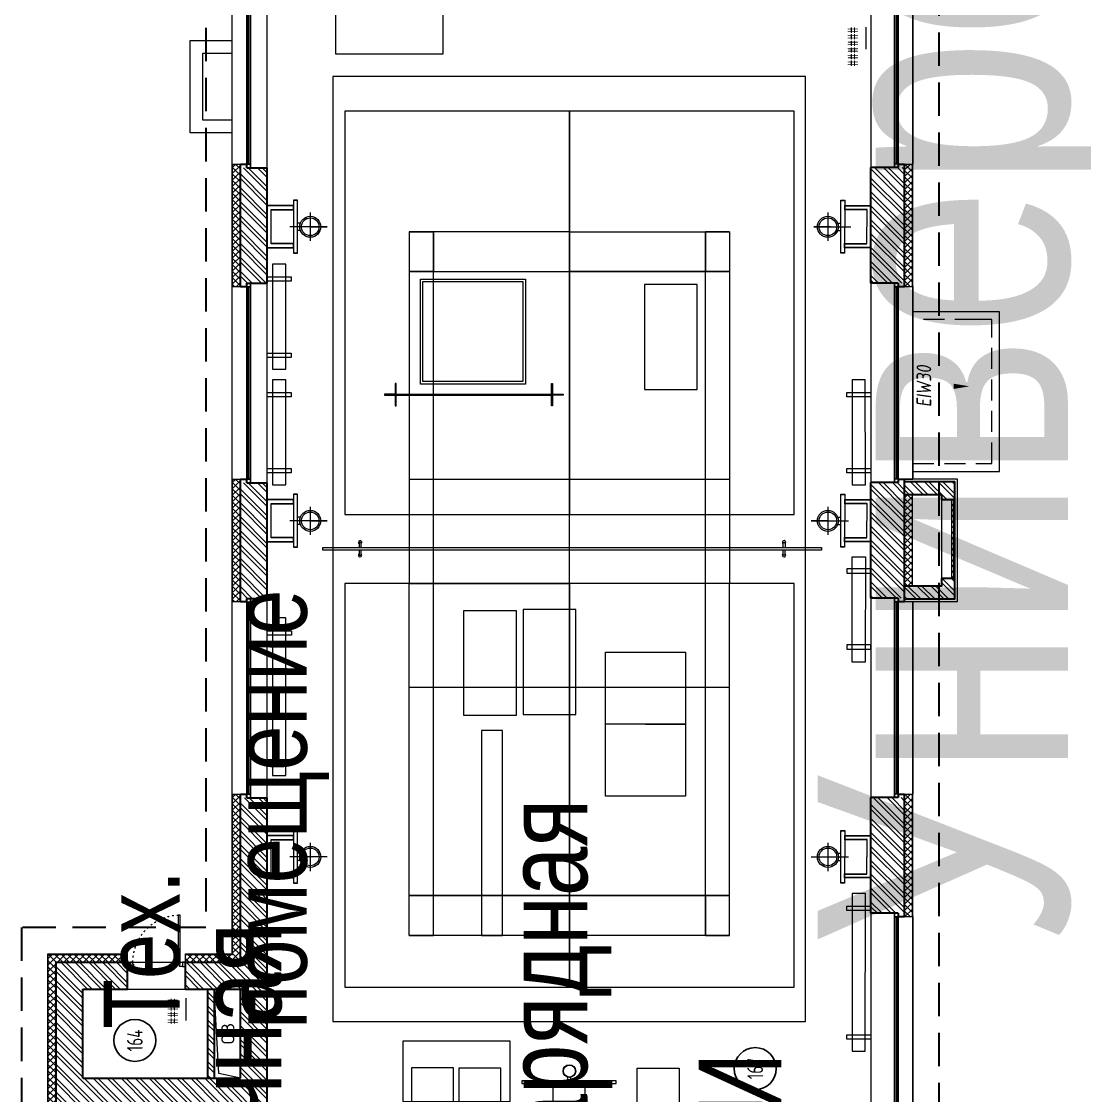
# Model space of a CAD drawing. Header units: millimetres. Extents: x -136099598 to 11807193, y 0 to 779331.
# Drawn here: x -136098128 to -136077880, y 238420 to 258873 of the extents above; entities that cross this region are included whole.
import ezdxf
from ezdxf import colors
from ezdxf.entities.mleader import LeaderData, LeaderLine
from ezdxf.enums import TextEntityAlignment as Align
from ezdxf.math import Vec2, Vec3

# ---------------------------------------------------------------- set-up
doc = ezdxf.new("R2018")
doc.units = ezdxf.units.MM
doc.header["$MEASUREMENT"] = 0
for name, pattern in [('ACAD_ISO03W100', [30, 12, -18]), ('ADSK_Штриховая_ш2 п1', [3, 2, -1]), ('DASHED', [19.05, 12.7, -6.35]), ('HIDDEN', [6, 4, -2])]:
    doc.linetypes.add(name, pattern=pattern)
doc.layers.get('0').update_dxf_attribs({"color": 250, "lineweight": 9})
for name, color, linetype, lineweight in [('_0', 250, 'Continuous', 9), ('АР_Двери', 5, 'Continuous', 18), ('АР_Маркер экспликации', 239, 'Continuous', 13), ('АР_МосжилНии_Стены', 202, 'Continuous', 30), ('АР_Навесной фасад', 5, 'Continuous', 5), ('АР_Номер помещения', 1, 'Continuous', 25), ('АР_Окна', 4, 'Continuous', 0), ('АР_Отметки', 250, 'Continuous', 15), ('АР_Перегородки кирпич', 244, 'Continuous', 30), ('АР_Перегородки_кирпич_Штрих', 244, 'Continuous', 5), ('АР_Помещения_площадь', 19, 'Continuous', 9), ('АР_Сущ Несущая стена', 202, 'Continuous', 30), ('АР_тонкая линия', 250, 'Continuous', 0), ('АР_Утеплитель', 250, 'Continuous', 9), ('АР_Штриховка кирпич', 250, 'Continuous', 9), ('Контунр козырька', 250, 'ADSK_Штриховая_ш2 п1', 30), ('ТХ_обор_спорт_новый', 250, 'Continuous', 13)]:
    doc.layers.add(name, color=color, linetype=linetype, lineweight=lineweight)
doc.layers.add('АР_Граница ПБ', color=7, linetype='Continuous', lineweight=80, true_color=0xf60404)
doc.layers.add('АР_ПБ_Двери', color=7, linetype='Continuous', lineweight=15, true_color=0xdb0000)
doc.layers.add('АР_Названия помещений', color=124, linetype='Continuous', lineweight=5, plot=False)
doc.layers.add('АР_новое окно', color=160, linetype='Continuous')
doc.layers.add('АР_Отверстия', color=251, linetype='Continuous')
doc.styles.add('ICOCPEUR', font='isocpeur.ttf')
doc.styles.add('ISOCPEUR', font='isocpeur.ttf', dxfattribs={"width": 0.7})
doc.styles.get("Standard").update_dxf_attribs({"font": 'isocpeur.ttf'})
doc.styles.add('Архитект', font='isocpeur.ttf', dxfattribs={"width": 0.8, "oblique": 8})
pattern_1 = [(45, (-939599.27, 101034.47), (-132.58252, 132.58252), []), (45, (-939510.88, 101034.47), (-132.58252, 132.58252), [])]

# ---------------------------------------------------------------- blocks, each defined once
blk = doc.blocks.new('*U7')
for points in [[(-55, -80), (-55, 0), (-115, 0), (-115, -40), (-100, -40), (-100, -80), (-55, -80)], [(0, 0), (0, -80), (-55, -80), (-55, 0), (0, 0)], [(-1100, 0), (-1100, -80), (-1045, -80), (-1045, 0), (-1100, 0)], [(-1045, -80), (-1045, 0), (-985, 0), (-985, -40), (-1000, -40), (-1000, -80), (-1045, -80)]]:
    blk.add_lwpolyline(points)
blk.add_lwpolyline([(-100, -80), (-100, -980), (-140, -980), (-140, -80)], close=True)
at = {"linetype": 'ACAD_ISO03W100', "ltscale": 3}
blk.add_arc((-100, -80), 900, 180, 270, dxfattribs=at)
blk = doc.blocks.new('_DotSmall')
at = {"color": 0, "linetype": 'ByBlock', "const_width": 0.5}
blk.add_lwpolyline([(-0.0625, 0, 1), (0.0625, 0, 1)], format="xyb", close=True, dxfattribs=at)
blk = doc.blocks.new('*U157')
at = {"layer": 'АР_новое окно', "lineweight": 20}
for p, q in [((0, 3800), (-70, 3800)), ((0, 0), (-70, 0))]:
    blk.add_line(p, q, dxfattribs=at)
at = {"layer": 'АР_новое окно'}
for p, q in [((-70, 3800), (-70, 0)), ((-70, 0), (-70, 3800)), ((0, 3730), (-70, 3730)), ((-35, 3730), (-35, 70)), ((0, 3800), (0, 0)), ((0, 70), (-70, 70))]:
    blk.add_line(p, q, dxfattribs=at)
blk = doc.blocks.new('блок новое окно')
at = {"layer": 'АР_Навесной фасад', "ltscale": 100}
for points in [[(65, -640), (65, -800)], [(3735, -640), (3735, -800)]]:
    blk.add_lwpolyline(points, dxfattribs=at)
at = {"layer": 'АР_новое окно', "ltscale": 100}
blk.add_lwpolyline([(65, -800), (3735, -800)], dxfattribs=at)
at = {"layer": 'АР_Сущ Несущая стена', "color": 4, "lineweight": 15, "ltscale": 100}
for p, q in [((3800, 0), (0, 0)), ((3735, -521), (0, -521))]:
    blk.add_line(p, q, dxfattribs=at)
at = {"layer": 'АР_Сущ Несущая стена', "ltscale": 100}
for p, q in [((0, -521), (0, 0)), ((3800, -521), (3800, 0)), ((65, -521), (0, -521)), ((65, -521), (65, -640)), ((3800, -521), (3735, -521)), ((3735, -521), (3735, -640))]:
    blk.add_line(p, q, dxfattribs=at)
at = {"ltscale": 100, "xscale": -1, "rotation": 90}
blk.add_blockref('*U157', (3800, -521), dxfattribs=at)
blk = doc.blocks.new('*U352')
at = {"layer": 'АР_Номер помещения', "color": 7}
blk.add_circle((559, -1750), 400, dxfattribs=at)
at = {"layer": 'АР_Помещения_площадь', "color": 7}
blk.add_line((767, -2788), (345, -2788), dxfattribs=at)
at = {"color": 7, "style": 'ISOCPEUR', "width": 0.7, "flags": 1}
blk.add_attdef('КАТЕГОРИЯ', (-499, -2092), '', height=250, dxfattribs=at)
at = {"layer": 'АР_Номер помещения', "color": 7, "style": 'ISOCPEUR', "width": 0.7}
blk.add_attdef('НОМЕР_ПОМЕЩЕНИЯ', text='', height=300, dxfattribs=at).set_placement((559, -1750), align=Align.MIDDLE_CENTER)
at = {"layer": 'АР_Помещения_площадь', "color": 7, "lineweight": 30, "width": 0.7, "flags": 104}
blk.add_attdef('ИМЯ_ПОМЕЩЕНИЯ', text='', height=100, dxfattribs=at).set_placement((158, 1217), align=Align.MIDDLE_CENTER)
at = {"layer": 'АР_Помещения_площадь', "color": 7, "style": 'ISOCPEUR', "width": 0.7}
blk.add_attdef('ПЛОЩАДЬ_ПОМЕЩЕНИЯ', text='', height=200, dxfattribs=at).set_placement((772, -2541), align=Align.MIDDLE_RIGHT)
blk = doc.blocks.new('*U44')
at = {"layer": 'АР_Номер помещения', "color": 7}
blk.add_circle((-31, -1656), 400, dxfattribs=at)
at = {"layer": 'АР_Помещения_площадь', "color": 7}
blk.add_line((1911, -2208), (1489, -2208), dxfattribs=at)
at = {"color": 7, "style": 'ISOCPEUR', "width": 0.7, "flags": 1}
blk.add_attdef('КАТЕГОРИЯ', (-499, -2092), '', height=250, dxfattribs=at)
at = {"layer": 'АР_Номер помещения', "color": 7, "style": 'ISOCPEUR', "width": 0.7}
blk.add_attdef('НОМЕР_ПОМЕЩЕНИЯ', text='', height=300, dxfattribs=at).set_placement((-31, -1656), align=Align.MIDDLE_CENTER)
at = {"layer": 'АР_Помещения_площадь', "color": 7, "lineweight": 30, "width": 0.7, "flags": 104}
blk.add_attdef('ИМЯ_ПОМЕЩЕНИЯ', text='', height=100, dxfattribs=at).set_placement((158, 1217), align=Align.MIDDLE_CENTER)
at = {"layer": 'АР_Помещения_площадь', "color": 7, "style": 'ISOCPEUR', "width": 0.7}
blk.add_attdef('ПЛОЩАДЬ_ПОМЕЩЕНИЯ', text='', height=200, dxfattribs=at).set_placement((1916, -1961), align=Align.MIDDLE_RIGHT)
blk = doc.blocks.new('*U353')
at = {"layer": 'АР_Номер помещения', "color": 7}
blk.add_circle((-12840, -6046), 400, dxfattribs=at)
at = {"layer": 'АР_Помещения_площадь', "color": 7}
blk.add_line((6994, -8155), (6571, -8155), dxfattribs=at)
at = {"color": 7, "style": 'ISOCPEUR', "width": 0.7, "flags": 1}
blk.add_attdef('КАТЕГОРИЯ', (-499, -2092), '', height=250, dxfattribs=at)
at = {"layer": 'АР_Номер помещения', "color": 7, "style": 'ISOCPEUR', "width": 0.7}
blk.add_attdef('НОМЕР_ПОМЕЩЕНИЯ', text='', height=300, dxfattribs=at).set_placement((-12840, -6046), align=Align.MIDDLE_CENTER)
at = {"layer": 'АР_Помещения_площадь', "color": 7, "lineweight": 30, "width": 0.7, "flags": 104}
blk.add_attdef('ИМЯ_ПОМЕЩЕНИЯ', text='', height=100, dxfattribs=at).set_placement((158, 1217), align=Align.MIDDLE_CENTER)
at = {"layer": 'АР_Помещения_площадь', "color": 7, "style": 'ISOCPEUR', "width": 0.7}
blk.add_attdef('ПЛОЩАДЬ_ПОМЕЩЕНИЯ', text='', height=200, dxfattribs=at).set_placement((6998, -7909), align=Align.MIDDLE_RIGHT)
blk = doc.blocks.new('*U46')
at = {"layer": 'АР_Номер помещения', "color": 7}
blk.add_circle((75, -2724), 400, dxfattribs=at)
at = {"layer": 'АР_Помещения_площадь', "color": 7}
blk.add_line((5966, -4131), (5544, -4131), dxfattribs=at)
at = {"color": 7, "style": 'ISOCPEUR', "width": 0.7, "flags": 1}
blk.add_attdef('КАТЕГОРИЯ', (-499, -2092), '', height=250, dxfattribs=at)
at = {"layer": 'АР_Номер помещения', "color": 7, "style": 'ISOCPEUR', "width": 0.7}
blk.add_attdef('НОМЕР_ПОМЕЩЕНИЯ', text='', height=300, dxfattribs=at).set_placement((75, -2724), align=Align.MIDDLE_CENTER)
at = {"layer": 'АР_Помещения_площадь', "color": 7, "lineweight": 30, "width": 0.7, "flags": 104}
blk.add_attdef('ИМЯ_ПОМЕЩЕНИЯ', text='', height=100, dxfattribs=at).set_placement((158, 1217), align=Align.MIDDLE_CENTER)
at = {"layer": 'АР_Помещения_площадь', "color": 7, "style": 'ISOCPEUR', "width": 0.7}
blk.add_attdef('ПЛОЩАДЬ_ПОМЕЩЕНИЯ', text='', height=200, dxfattribs=at).set_placement((5971, -3885), align=Align.MIDDLE_RIGHT)
blk = doc.blocks.new('*U47')
at = {"layer": 'АР_Номер помещения', "color": 7}
blk.add_circle((-450, -2014), 400, dxfattribs=at)
at = {"layer": 'АР_Помещения_площадь', "color": 7}
blk.add_line((353, -2984), (-69, -2984), dxfattribs=at)
at = {"color": 7, "style": 'ISOCPEUR', "width": 0.7, "flags": 1}
blk.add_attdef('КАТЕГОРИЯ', (-499, -2092), '', height=250, dxfattribs=at)
at = {"layer": 'АР_Номер помещения', "color": 7, "style": 'ISOCPEUR', "width": 0.7}
blk.add_attdef('НОМЕР_ПОМЕЩЕНИЯ', text='', height=300, dxfattribs=at).set_placement((-450, -2014), align=Align.MIDDLE_CENTER)
at = {"layer": 'АР_Помещения_площадь', "color": 7, "lineweight": 30, "width": 0.7, "flags": 104}
blk.add_attdef('ИМЯ_ПОМЕЩЕНИЯ', text='', height=100, dxfattribs=at).set_placement((158, 1217), align=Align.MIDDLE_CENTER)
at = {"layer": 'АР_Помещения_площадь', "color": 7, "style": 'ISOCPEUR', "width": 0.7}
blk.add_attdef('ПЛОЩАДЬ_ПОМЕЩЕНИЯ', text='', height=200, dxfattribs=at).set_placement((358, -2737), align=Align.MIDDLE_RIGHT)
blk = doc.blocks.new('A$C13decc58')
at = {"layer": 'АР_Перегородки_кирпич_Штрих', "ltscale": 100}
h = blk.add_hatch(dxfattribs=at)
h.set_pattern_fill('ANSI32', color=256, scale=500)
h.set_pattern_definition([(45, (-939819.86, 101370.15), (-132.58252, 132.58252), []), (45, (-939731.47, 101370.15), (-132.58252, 132.58252), [])])
h.paths.add_polyline_path([(45240, 65087), (43540, 65088), (43540, 64968), (45240, 64967)])
at = {"layer": 'АР_Утеплитель', "ltscale": 100}
h = blk.add_hatch(dxfattribs=at)
h.set_pattern_fill('ANSI37', color=256, scale=700)
h.set_pattern_definition([(45, (-931834.59, 100360.44), (-61.871843, 61.871843), []), (135, (-931834.59, 100360.44), (-61.871843, -61.871843), [])])
h.paths.add_polyline_path([(45750, 66616), (45750, 67978), (42450, 67978), (42450, 68128), (45900, 68128), (45900, 66616)])
h = blk.add_hatch(dxfattribs=at)
h.set_pattern_fill('ANSI37', color=256, scale=700)
h.set_pattern_definition([(45, (-929424.59, 100360.44), (-61.871843, 61.871843), []), (135, (-929424.59, 100360.44), (-61.871843, -61.871843), [])])
h.paths.add_polyline_path([(48945, 64468), (45750, 64468), (45750, 65516), (45900, 65516), (45900, 64618), (48945, 64618)])
h = blk.add_hatch(dxfattribs=at)
h.set_pattern_fill('ANSI37', color=256, scale=700)
h.set_pattern_definition([(45, (-923424.59, 100360.44), (-61.871843, 61.871843), []), (135, (-923424.59, 100360.44), (-61.871843, -61.871843), [])])
h.paths.add_polyline_path([(54945, 64468), (52615, 64468), (52615, 64618), (54945, 64618)])
h = blk.add_hatch(dxfattribs=at)
h.set_pattern_fill('ANSI37', color=256, scale=700)
h.set_pattern_definition([(45, (-917424.59, 100360.44), (-61.871843, 61.871843), []), (135, (-917424.59, 100360.44), (-61.871843, -61.871843), [])])
h.paths.add_polyline_path([(60945, 64468), (58615, 64468), (58615, 64618), (60945, 64618)])
h = blk.add_hatch(dxfattribs=at)
h.set_pattern_fill('ANSI37', color=256, scale=700)
h.set_pattern_definition([(45, (-929419.59, 100490.44), (-61.871843, 61.871843), []), (135, (-929419.59, 100490.44), (-61.871843, -61.871843), [])])
h.paths.add_polyline_path([(48950, 51818), (46620, 51818), (46620, 51668), (48950, 51668)])
h = blk.add_hatch(dxfattribs=at)
h.set_pattern_fill('ANSI37', color=256, scale=700)
h.set_pattern_definition([(45, (-923419.59, 100490.44), (-61.871843, 61.871843), []), (135, (-923419.59, 100490.44), (-61.871843, -61.871843), [])])
h.paths.add_polyline_path([(53430, 51668), (53430, 51818), (52920, 51818), (52920, 51668)])
h.paths.add_polyline_path([(54650, 51818), (54650, 51668)])
h.paths.add_polyline_path([(54650, 51668), (54650, 51818), (53430, 51818), (53430, 51668)])
h = blk.add_hatch(dxfattribs=at)
h.set_pattern_fill('ANSI37', color=256, scale=700)
h.set_pattern_definition([(45, (-917419.59, 100490.44), (-61.871843, 61.871843), []), (135, (-917419.59, 100490.44), (-61.871843, -61.871843), [])])
h.paths.add_polyline_path([(60950, 51818), (58620, 51818), (58620, 51668), (60950, 51668)])
at = {"layer": 'АР_Штриховка кирпич', "ltscale": 100}
h = blk.add_hatch(dxfattribs=at)
h.set_pattern_fill('ANSI32', color=256, scale=500)
h.set_pattern_definition([(45, (-947602.24, 101034.47), (-132.58252, 132.58252), []), (45, (-947513.85, 101034.47), (-132.58252, 132.58252), [])])
h.paths.add_polyline_path([(45137, 65516), (45100, 65516)], flags=17)
h.paths.add_polyline_path([(45750, 65516), (45240, 65516), (45240, 64468), (43540, 64468), (43540, 67468), (45240, 67468), (45240, 66616), (45750, 66617), (45750, 67978), (42515, 67978), (42515, 67468), (43030, 67468), (43030, 64468), (37830, 64468), (37830, 63958), (43261, 63958), (48880, 63958), (48880, 64468), (45750, 64468)])
h = blk.add_hatch(dxfattribs=at)
h.set_pattern_fill('ANSI32', color=256, scale=500)
h.set_pattern_definition([(45, (-945599.27, 101034.47), (-132.58252, 132.58252), []), (45, (-945510.88, 101034.47), (-132.58252, 132.58252), [])])
h.paths.add_polyline_path([(54880, 64468), (52680, 64468), (52680, 63958), (54880, 63958)])
h = blk.add_hatch(dxfattribs=at)
h.set_pattern_fill('ANSI32', color=256, scale=500)
h.set_pattern_definition(pattern_1)
h.paths.add_polyline_path([(60880, 64468), (58680, 64468), (58680, 63958), (60880, 63958)])
h = blk.add_hatch(dxfattribs=at)
h.set_pattern_fill('ANSI32', color=256, scale=500)
h.set_pattern_definition(pattern_1)
h.paths.add_polyline_path([(48885, 52458), (46685, 52458), (46685, 51818), (48885, 51818)])
h = blk.add_hatch(dxfattribs=at)
h.set_pattern_fill('ANSI32', color=256, scale=500)
h.set_pattern_definition(pattern_1)
h.paths.add_polyline_path([(54885, 52458), (52685, 52458), (52685, 51818), (54885, 51818)])
h = blk.add_hatch(dxfattribs=at)
h.set_pattern_fill('ANSI32', color=256, scale=500)
h.set_pattern_definition(pattern_1)
h.paths.add_polyline_path([(60885, 52458), (58685, 52458), (58685, 51818), (60885, 51818)])
h = blk.add_hatch(dxfattribs=at)
h.set_pattern_fill('ANSI32', color=256, scale=500)
h.set_pattern_definition([(45, (224014.3, -63392.39), (-132.58252, 132.58252), []), (45, (224102.69, -63392.39), (-132.58252, 132.58252), [])])
h.paths.add_polyline_path([(53059, 50860), (53059, 51110), (54561, 51110), (54561, 50860)], flags=17)
h.paths.add_polyline_path([(54650, 51110), (52920, 51110), (52920, 51818), (52670, 51818), (52670, 50860), (54900, 50860), (54900, 51818), (54650, 51818)])
h = blk.add_hatch(dxfattribs=at)
h.set_pattern_fill('ANSI31', color=256, scale=600)
h.set_pattern_definition([(45, (224014.3, -63392.39), (-53.033009, 53.033009), [])])
h.paths.add_polyline_path([(53059, 50920), (54561, 50920), (54561, 50883), (53059, 50883)])
at = {"ltscale": 100}
for points in [[(61545, 64628), (61545, 65427), (63302, 65427), (63302, 64628)], [(61785, 64628), (61785, 65187), (63062, 65187), (63062, 64628)]]:
    blk.add_lwpolyline(points, dxfattribs=at)
at = {"linetype": 'Continuous'}
blk.add_lwpolyline([(56718, 51212, 0, 0, 0), (56718, 50583, 0, 100, 0), (56718, 50883, 100, 100, 0)], format="xyseb", dxfattribs=at)
at = {"layer": '_0', "ltscale": 100}
for points in [[(53059, 50860), (53059, 51110)], [(54561, 51110), (54561, 50860)]]:
    blk.add_lwpolyline(points, dxfattribs=at)
for points in [[(53059, 51110), (54561, 51110), (54561, 50860), (53059, 50860)], [(53059, 50920), (54561, 50920), (54561, 50883), (53059, 50883)]]:
    blk.add_lwpolyline(points, close=True, dxfattribs=at)
at = {"layer": 'АР_Граница ПБ', "linetype": 'DASHED', "lineweight": 30, "ltscale": 50}
blk.add_lwpolyline([(37104, 51158), (66700, 51158), (66700, 54288), (70210, 54288), (70210, 65128), (46410, 65128), (46410, 68638), (34860, 68638)], dxfattribs=at)
at = {"layer": 'АР_МосжилНии_Стены', "linetype": 'HIDDEN', "lineweight": 5, "ltscale": 100}
blk.add_line((57989, 50458), (57989, 51658), dxfattribs=at)
at = {"layer": 'АР_МосжилНии_Стены', "ltscale": 100}
for points in [[(52670, 51818), (52670, 50860), (53059, 50860)], [(52920, 51818), (52920, 51110), (53059, 51110)], [(54561, 50860), (54900, 50860), (54900, 51818)], [(54561, 51110), (54650, 51110), (54650, 51818)], [(53059, 50860), (53059, 51110)], [(54561, 51110), (54561, 50860)]]:
    blk.add_lwpolyline(points, dxfattribs=at)
at = {"layer": 'АР_МосжилНии_Стены', "linetype": 'HIDDEN', "lineweight": 5, "ltscale": 100}
blk.add_lwpolyline([(55249, 51658), (55249, 50158), (57989, 50158), (57989, 50458)], dxfattribs=at)
at = {"layer": 'АР_Навесной фасад', "ltscale": 100}
for p, q in [((45900, 68128), (45900, 66616)), ((45910, 68138), (45910, 66616)), ((45900, 65516), (45900, 64618)), ((45910, 65516), (45910, 64628)), ((45900, 64618), (48945, 64618)), ((45910, 64628), (48945, 64628)), ((52615, 64628), (54945, 64628)), ((52615, 64618), (54945, 64618)), ((58615, 64628), (60945, 64628)), ((58615, 64618), (60945, 64618)), ((46620, 51668), (48950, 51668)), ((46620, 51658), (48950, 51658)), ((52920, 51668), (54650, 51668)), ((58620, 51668), (60950, 51668)), ((58620, 51658), (60950, 51658))]:
    blk.add_line(p, q, dxfattribs=at)
for points in [[(37830, 68138), (45910, 68138)], [(42450, 68128), (45900, 68128)], [(45750, 66616), (45910, 66616)], [(45750, 65516), (45910, 65516)], [(48945, 64468), (48945, 64628)], [(48945, 64628), (52615, 64628)], [(52615, 64468), (52615, 64628)], [(54945, 64468), (54945, 64628)], [(54945, 64628), (58615, 64628)], [(58615, 64468), (58615, 64628)], [(60945, 64468), (60945, 64628)], [(60945, 64628), (64615, 64628)]]:
    blk.add_lwpolyline(points, dxfattribs=at)
at = {"layer": 'АР_Окна', "lineweight": 15, "ltscale": 100}
for p, q in [((48880, 63958), (52680, 63958)), ((54880, 63958), (58680, 63958)), ((60880, 63958), (64680, 63958))]:
    blk.add_line(p, q, dxfattribs=at)
at = {"layer": 'АР_Перегородки кирпич', "ltscale": 100}
for points in [[(43540, 65088), (45240, 65087)], [(45240, 64967), (43540, 64968)]]:
    blk.add_lwpolyline(points, dxfattribs=at)
at = {"layer": 'АР_Сущ Несущая стена', "ltscale": 100}
for p, q in [((42450, 67978), (45750, 67978)), ((45750, 67978), (45750, 66616)), ((43540, 67468), (45240, 67468)), ((43540, 67468), (43540, 64468)), ((45240, 67468), (45240, 66616)), ((45240, 66616), (45750, 66616)), ((45240, 65516), (45750, 65516)), ((45240, 65516), (45240, 64468)), ((45750, 65516), (45750, 64468)), ((43540, 64468), (45240, 64468)), ((45750, 64468), (48945, 64468)), ((48945, 64349), (48945, 64468)), ((52615, 64468), (54945, 64468)), ((52615, 64349), (52615, 64468)), ((54945, 64349), (54945, 64468)), ((58615, 64468), (60945, 64468)), ((58615, 64349), (58615, 64468)), ((60945, 64349), (60945, 64468)), ((48880, 64349), (48880, 63958)), ((48880, 64349), (48945, 64349)), ((52615, 64349), (52680, 64349)), ((52680, 64349), (52680, 63958)), ((54880, 64349), (54880, 63958)), ((54880, 64349), (54945, 64349)), ((58615, 64349), (58680, 64349)), ((58680, 64349), (58680, 63958)), ((60880, 64349), (60880, 63958)), ((60880, 64349), (60945, 64349)), ((37830, 63958), (48880, 63958)), ((52680, 63958), (54880, 63958)), ((58680, 63958), (60880, 63958)), ((46685, 52458), (48885, 52458)), ((52685, 52458), (54885, 52458)), ((58685, 52458), (60885, 52458)), ((58685, 51937), (58685, 52458)), ((46620, 51818), (48950, 51818)), ((52620, 51818), (54950, 51818)), ((58685, 51937), (58620, 51937)), ((58620, 51937), (58620, 51818)), ((58620, 51818), (60950, 51818))]:
    blk.add_line(p, q, dxfattribs=at)
at = {"layer": 'АР_Сущ Несущая стена', "color": 4, "lineweight": 15, "ltscale": 100}
blk.add_line((48945, 64349), (52680, 64349), dxfattribs=at)
at = {"layer": 'АР_тонкая линия', "ltscale": 100}
for points in [[(45240, 66616), (45240, 65516)], [(45750, 66616), (45750, 65516)], [(43540, 64468), (43630, 64881), (45240, 64967)]]:
    blk.add_lwpolyline(points, dxfattribs=at)
at = {"layer": 'АР_Утеплитель', "ltscale": 0.25}
blk.add_lwpolyline([(52620, 51818), (52620, 50810), (54950, 50810), (54950, 51818)], dxfattribs=at)
at = {"layer": 'Контунр козырька', "linetype": 'ByBlock', "lineweight": 0, "ltscale": 25}
blk.add_lwpolyline([(55099, 51658), (55099, 50008), (58139, 50008), (58139, 51658)], dxfattribs=at)
at = {"layer": 'ТХ_обор_спорт_новый', "linetype": 'Continuous', "lineweight": 5}
for points in [[(48156, 63459), (48155, 63959), (47355, 63958)], [(47355, 63958), (47356, 63458), (47431, 63458)], [(48162, 63459), (48162, 63959), (47362, 63958)], [(47362, 63958), (47362, 63458), (47437, 63458)], [(47430, 63883), (48080, 63883), (48081, 63458), (48156, 63458)], [(47431, 63458), (47430, 63883)], [(47437, 63883), (48087, 63883), (48087, 63458), (48162, 63458)], [(47437, 63458), (47437, 63883)], [(52307, 63605), (52307, 63855), (49307, 63856)], [(49307, 63856), (49307, 63606), (52307, 63605)], [(49532, 63958), (49614, 63958)], [(49614, 63499), (49532, 63499), (49532, 63958)], [(49614, 63958), (49614, 63499)], [(51982, 63958), (52064, 63958)], [(51982, 63498), (51982, 63958)], [(52064, 63958), (52064, 63498)], [(54556, 63459), (54555, 63959), (53755, 63958)], [(53755, 63958), (53756, 63458), (53831, 63458)], [(54562, 63459), (54562, 63959), (53762, 63958)], [(53762, 63958), (53762, 63458), (53837, 63458)], [(53830, 63883), (54480, 63883), (54481, 63458), (54556, 63458)], [(53831, 63458), (53830, 63883)], [(53837, 63883), (54487, 63883), (54487, 63458), (54562, 63458)], [(53837, 63458), (53837, 63883)], [(56844, 63606), (56844, 63856), (54844, 63856)], [(54844, 63856), (54844, 63606), (56844, 63606)], [(55069, 63958), (55151, 63958), (55151, 63499)], [(55069, 63499), (55069, 63958)], [(56519, 63959), (56601, 63959)], [(56601, 63499), (56519, 63499), (56519, 63958)], [(56601, 63959), (56601, 63499)], [(59045, 63606), (59045, 63856), (57045, 63856)], [(57045, 63856), (57045, 63606), (59045, 63606)], [(57270, 63958), (57352, 63958), (57352, 63499)], [(57270, 63499), (57270, 63958)], [(58720, 63959), (58802, 63959)], [(58802, 63499), (58720, 63499), (58720, 63959)], [(58802, 63959), (58802, 63499)], [(60156, 63459), (60155, 63959), (59355, 63958)], [(59355, 63958), (59356, 63458), (59431, 63458)], [(60162, 63459), (60162, 63959), (59362, 63958)], [(59362, 63958), (59362, 63458), (59437, 63458)], [(59430, 63883), (60080, 63883), (60081, 63458), (60156, 63458)], [(59431, 63458), (59430, 63883)], [(59437, 63883), (60087, 63883), (60087, 63458), (60162, 63458)], [(59437, 63458), (59437, 63883)], [(48256, 63384), (48256, 63459), (47256, 63458)], [(47256, 63458), (47256, 63383), (48256, 63384)], [(48263, 63384), (48262, 63459), (47262, 63458)], [(47262, 63458), (47263, 63383), (48263, 63384)], [(47756, 62818), (47756, 63528)], [(52064, 63498), (51982, 63498)], [(54656, 63384), (54656, 63459), (53656, 63458)], [(53656, 63458), (53656, 63383), (54656, 63384)], [(54663, 63384), (54662, 63459), (53662, 63458)], [(53662, 63458), (53663, 63383), (54663, 63384)], [(54156, 63138), (54156, 62818), (54156, 63528)], [(55151, 63499), (55069, 63499)], [(57352, 63499), (57270, 63499)], [(60256, 63384), (60256, 63459), (59256, 63458)], [(59256, 63458), (59256, 63383), (60256, 63384)], [(60263, 63384), (60262, 63459), (59262, 63458)], [(59262, 63458), (59263, 63383), (60263, 63384)], [(59756, 63138), (59756, 62818), (59756, 63528)], [(47687, 63325), (47687, 63382)], [(47828, 63327), (47828, 63383)], [(54087, 63325), (54087, 63382)], [(54228, 63327), (54228, 63383)], [(59687, 63325), (59687, 63382)], [(59828, 63327), (59828, 63383)], [(48025, 63138), (47487, 63138)], [(54425, 63138), (53887, 63138)], [(60025, 63138), (59487, 63138)], [(44620, 53705), (62618, 53705), (62618, 62709)], [(62618, 62709), (44620, 62709), (44620, 53705)], [(47022, 55611), (46262, 55611), (46261, 55151), (46261, 58201), (52962, 58201), (52962, 62481), (45278, 62481), (45278, 58201), (52962, 58201), (45278, 58201), (45278, 53921)], [(61960, 58201), (61960, 62481), (54277, 62481), (54277, 58201), (61960, 58201), (54277, 58201), (54277, 53921)], [(53598, 62207), (53501, 62207)], [(53501, 62207), (53501, 62170)], [(53746, 62207), (53649, 62207)], [(53746, 62171), (53746, 62207)], [(53501, 62170), (53598, 62170)], [(53649, 62170), (53746, 62170)], [(56545, 61522), (56345, 61522), (56345, 61502), (56545, 61502), (56570, 61502), (56770, 61502), (56770, 61522), (56570, 61522), (56570, 61722), (56550, 61722), (56550, 61522)], [(59662, 55151), (52962, 55151), (52962, 58201), (46261, 58201), (46261, 61251), (46262, 60791), (47022, 60791)], [(46262, 61251), (52962, 61251), (52962, 58201), (59662, 58201), (59662, 61251), (59662, 60791), (58902, 60791)], [(47022, 60791), (47022, 61251)], [(47022, 61251), (47022, 58201), (47022, 60791)], [(50982, 55152), (50981, 58201), (50982, 61250)], [(59662, 61251), (52962, 61251), (52962, 58201)], [(54942, 55152), (54942, 58201), (54942, 61250)], [(58902, 61251), (58902, 58201), (58901, 60791)], [(58902, 60791), (58902, 61251)], [(46262, 60791), (52962, 60791), (59662, 60791)], [(47022, 60791), (52962, 60791), (58901, 60791)], [(56545, 58522), (56345, 58522), (56345, 58542), (56545, 58542), (56570, 58542), (56770, 58542), (56770, 58522), (56570, 58522), (56570, 58322), (56550, 58322), (56550, 58522)], [(43564, 58239), (43494, 58239), (43494, 58173)], [(43494, 58173), (43564, 58173), (43564, 58239)], [(46262, 55151), (52962, 55151), (52962, 58201), (59662, 58201), (59662, 55151), (59662, 55611), (58902, 55611)], [(47022, 55151), (47022, 58201), (47022, 55611)], [(54277, 53921), (61960, 53921), (61960, 58201)], [(58902, 55151), (58902, 58201), (58901, 55611)], [(50283, 56755), (50283, 55992), (50283, 57517)], [(46262, 55611), (52962, 55611), (59662, 55611)], [(47022, 55611), (47022, 55151)], [(47022, 55611), (52962, 55611), (58901, 55611)], [(58902, 55611), (58902, 55151)], [(53501, 54096), (53501, 54132)], [(53501, 54132), (53598, 54132)], [(53598, 54096), (53501, 54096)], [(53649, 54132), (53746, 54132)], [(53746, 54095), (53649, 54095)], [(53746, 54132), (53746, 54095)], [(47756, 53598), (47756, 52888)], [(54156, 53279), (54156, 53599), (54156, 52889)], [(59756, 53229), (59756, 53549), (59756, 52839)], [(48025, 53278), (47487, 53278)], [(54425, 53278), (53887, 53279)], [(60025, 53278), (59487, 53279)], [(47256, 52959), (47256, 53034), (48256, 53033)], [(48256, 53033), (48256, 52958), (47256, 52959)], [(47262, 52959), (47262, 53034), (48262, 53033)], [(48262, 53033), (48262, 52958), (47262, 52959)], [(47687, 53091), (47687, 53035)], [(47828, 53089), (47828, 53033)], [(53656, 52959), (53656, 53034), (54656, 53033)], [(54656, 53033), (54656, 52958), (53656, 52959)], [(53662, 52959), (53662, 53034), (54662, 53033)], [(54662, 53033), (54662, 52958), (53662, 52959)], [(54087, 53091), (54087, 53035)], [(54228, 53090), (54228, 53033)], [(59256, 52959), (59256, 53034), (60256, 53033)], [(60256, 53033), (60256, 52958), (59256, 52959)], [(59262, 52959), (59262, 53034), (60262, 53033)], [(60262, 53033), (60262, 52958), (59262, 52959)], [(59687, 53091), (59687, 53035)], [(59828, 53090), (59828, 53033)], [(47060, 52565), (47060, 52815), (44060, 52816)], [(44060, 52816), (44060, 52566), (47060, 52565)], [(44367, 52459), (44285, 52459), (44285, 52919)], [(44285, 52918), (44367, 52918)], [(44367, 52918), (44367, 52459)], [(46735, 52918), (46817, 52918)], [(46735, 52458), (46735, 52918)], [(46817, 52918), (46817, 52458)], [(47355, 52459), (47356, 52959), (47431, 52959)], [(48156, 52958), (48155, 52458), (47355, 52459)], [(47362, 52459), (47362, 52959), (47437, 52959)], [(48162, 52958), (48162, 52458), (47362, 52459)], [(47431, 52959), (47430, 52534)], [(47430, 52534), (48080, 52533), (48081, 52958), (48156, 52958)], [(47437, 52959), (47437, 52534)], [(47437, 52534), (48087, 52533), (48087, 52958), (48162, 52958)], [(51468, 52566), (51468, 52816), (53468, 52815)], [(53468, 52815), (53468, 52565), (51468, 52566)], [(51793, 52918), (51711, 52918)], [(51711, 52918), (51711, 52458)], [(51711, 52459), (51793, 52459), (51793, 52918)], [(53243, 52918), (53161, 52918), (53161, 52458)], [(53243, 52458), (53243, 52918)], [(53755, 52459), (53756, 52959), (53831, 52959)], [(54556, 52958), (54555, 52458), (53755, 52459)], [(53762, 52459), (53762, 52959), (53837, 52959)], [(54562, 52958), (54562, 52458), (53762, 52459)], [(53831, 52959), (53830, 52534)], [(53830, 52534), (54480, 52533), (54481, 52958), (54556, 52958)], [(53837, 52959), (53837, 52534)], [(53837, 52534), (54487, 52533), (54487, 52958), (54562, 52958)], [(56844, 52566), (56844, 52816), (54844, 52815)], [(54844, 52815), (54844, 52565), (56844, 52566)], [(55069, 52918), (55151, 52918), (55151, 52458)], [(55069, 52458), (55069, 52918)], [(56519, 52918), (56601, 52918)], [(56601, 52459), (56519, 52459), (56519, 52918)], [(56601, 52918), (56601, 52458)], [(59355, 52459), (59356, 52959), (59431, 52959)], [(60156, 52958), (60155, 52458), (59355, 52459)], [(59362, 52459), (59362, 52959), (59437, 52959)], [(60162, 52958), (60162, 52458), (59362, 52459)], [(59431, 52959), (59430, 52534)], [(59430, 52534), (60080, 52533), (60081, 52958), (60156, 52958)], [(59437, 52959), (59437, 52534)], [(59437, 52534), (60087, 52533), (60087, 52958), (60162, 52958)], [(46817, 52458), (46735, 52458)], [(53161, 52458), (53243, 52458)], [(55151, 52458), (55069, 52458)]]:
    blk.add_lwpolyline(points, dxfattribs=at)
for points in [[(53599, 53401), (53599, 62901), (53649, 62901), (53649, 53401)], [(63048, 62654), (63048, 60604), (64198, 60604), (64198, 62654)], [(43096, 61377), (43096, 59327), (44246, 59327), (44246, 61377)], [(56545, 58522), (56545, 61522), (56570, 61522), (56570, 58522)], [(43738, 61208), (42138, 61208), (42138, 60408), (43738, 60408)], [(56761, 59041), (56761, 61041), (58761, 61041), (58761, 59041)], [(56811, 59091), (56811, 60991), (58711, 60991), (58711, 59091)], [(43736, 60308), (42136, 60308), (42136, 59508), (43736, 59508)], [(52448, 59215), (50448, 59215), (50448, 60165), (50448, 60215), (52448, 60215)], [(46261, 59479), (50161, 59479), (50161, 59879), (46261, 59879)], [(43494, 59108), (43444, 59108), (43444, 57308), (43494, 57308)], [(52467, 59080), (50467, 59080), (50467, 58080), (52467, 58080)], [(42544, 58508), (43444, 58508), (43444, 57908), (42544, 57908)], [(48913, 57517), (51653, 57517), (51653, 55992), (48913, 55992)], [(43736, 56109), (42136, 56109), (42136, 56909), (43736, 56909)], [(58656, 56770), (56656, 56770), (56656, 55770), (58656, 55770)]]:
    blk.add_lwpolyline(points, close=True, dxfattribs=at)
for points in [[(53528, 62207, 0.24714), (53501, 62221, 0.415079), (53469, 62189, 0.413788), (53501, 62156, 0.24714), (53528, 62170)], [(53719, 62171, 0.25), (53746, 62156, 0.415079), (53779, 62189, 0.413788), (53746, 62222, 0.25), (53719, 62207)], [(53528, 54132, 0.24714), (53501, 54147, 0.413788), (53469, 54114, 0.415079), (53501, 54081, 0.24714), (53528, 54096)], [(53719, 54095, 0.25), (53746, 54081, 0.413788), (53779, 54114, 0.415079), (53746, 54146, 0.25), (53719, 54132)]]:
    blk.add_lwpolyline(points, format="xyb", dxfattribs=at)
at = {"layer": 'ТХ_обор_спорт_новый', "ltscale": 100}
blk.add_lwpolyline([(45278, 53921), (52962, 53921), (52962, 55151)], dxfattribs=at)
at = {"layer": 'ТХ_обор_спорт_новый', "linetype": 'Continuous', "lineweight": 5}
for centre, radius in [((47756, 63138), 200), ((47756, 63138), 168), ((54156, 63138), 200), ((54156, 63138), 168), ((59756, 63138), 200), ((59756, 63138), 168), ((43679, 58201), 121), ((43679, 58201), 114), ((47756, 53278), 200), ((47756, 53278), 168), ((54156, 53279), 200), ((54156, 53278), 168), ((59756, 53279), 200), ((59756, 53278), 168)]:
    blk.add_circle(centre, radius, dxfattribs=at)
for p in [(42885, 52458), (48885, 52458), (54885, 52458), (60885, 52458)]:
    blk.add_blockref('блок новое окно', p)
at = {"layer": 'АР_Двери', "xscale": -1, "rotation": 90}
blk.add_blockref('*U7', (45670, 65516), dxfattribs=at)
at = {"layer": 'АР_Маркер экспликации', "color": 7}
ref = blk.add_blockref('*U47', (44712, 68493), dxfattribs=at)
ref.add_attrib('НОМЕР_ПОМЕЩЕНИЯ', '164', dxfattribs={"layer": 'АР_Номер помещения', "color": 7, "height": 300, "style": 'ISOCPEUR', "width": 0.7}).set_placement((44262, 66479), align=Align.MIDDLE_CENTER)
lines = blk.add_mtext('\\W0.8000;Тех. помещение', dxfattribs={"layer": 'АР_Названия помещений', "insert": (44481, 67075), "char_height": 1451.42, "width": 926.94, "attachment_point": 1})
ref.add_attrib('ИМЯ_ПОМЕЩЕНИЯ', '', (44481, 67075), dxfattribs={"flags": 104}).embed_mtext(lines)
ref.add_attrib('ПЛОЩАДЬ_ПОМЕЩЕНИЯ', '####', dxfattribs={"layer": 'АР_Помещения_площадь', "color": 7, "height": 200, "style": 'ISOCPEUR', "width": 0.7}).set_placement((45070, 65756), align=Align.MIDDLE_RIGHT)
ref = blk.add_blockref('*U46', (36923, 68712), dxfattribs=at)
ref.add_attrib('НОМЕР_ПОМЕЩЕНИЯ', '163', dxfattribs={"layer": 'АР_Номер помещения', "color": 7, "height": 300, "style": 'ISOCPEUR', "width": 0.7}).set_placement((36998, 65989), align=Align.MIDDLE_CENTER)
lines = blk.add_mtext('\\W0.8000;Лестничная клетка \\P(Л1)', dxfattribs={"layer": 'АР_Названия помещений', "insert": (37055, 65309), "char_height": 1619.28, "width": 122.22, "attachment_point": 1})
ref.add_attrib('ИМЯ_ПОМЕЩЕНИЯ', '', (37055, 65309), dxfattribs={"flags": 104}).embed_mtext(lines)
ref.add_attrib('ПЛОЩАДЬ_ПОМЕЩЕНИЯ', '#####', dxfattribs={"layer": 'АР_Помещения_площадь', "color": 7, "height": 200, "style": 'ISOCPEUR', "width": 0.7}).set_placement((42894, 64828), align=Align.MIDDLE_RIGHT)
ref = blk.add_blockref('*U352', (39832, 60765), dxfattribs=at)
ref.add_attrib('НОМЕР_ПОМЕЩЕНИЯ', '165', dxfattribs={"layer": 'АР_Номер помещения', "color": 7, "height": 300, "style": 'ISOCPEUR', "width": 0.7}).set_placement((40391, 59015), align=Align.MIDDLE_CENTER)
lines = blk.add_mtext('\\W0.8000;Снарядная', dxfattribs={"layer": 'АР_Названия помещений', "insert": (40156, 59439), "char_height": 1576.78, "width": 926.94, "attachment_point": 1})
ref.add_attrib('ИМЯ_ПОМЕЩЕНИЯ', '', (40156, 59439), dxfattribs={"flags": 104}).embed_mtext(lines)
ref.add_attrib('ПЛОЩАДЬ_ПОМЕЩЕНИЯ', '#####', dxfattribs={"layer": 'АР_Помещения_площадь', "color": 7, "height": 200, "style": 'ISOCPEUR', "width": 0.7}).set_placement((40604, 58224), align=Align.MIDDLE_RIGHT)
ref = blk.add_blockref('*U44', (39552, 57416), dxfattribs=at)
ref.add_attrib('НОМЕР_ПОМЕЩЕНИЯ', '166', dxfattribs={"layer": 'АР_Номер помещения', "color": 7, "height": 300, "style": 'ISOCPEUR', "width": 0.7}).set_placement((39521, 55760), align=Align.MIDDLE_CENTER)
lines = blk.add_mtext('\\W0.8000;ПУИ', dxfattribs={"layer": 'АР_Названия помещений', "insert": (40531, 55739), "char_height": 1576.78, "width": 926.94, "attachment_point": 1})
ref.add_attrib('ИМЯ_ПОМЕЩЕНИЯ', '', (40531, 55739), dxfattribs={"flags": 104}).embed_mtext(lines)
ref.add_attrib('ПЛОЩАДЬ_ПОМЕЩЕНИЯ', '####', dxfattribs={"layer": 'АР_Помещения_площадь', "color": 7, "height": 200, "style": 'ISOCPEUR', "width": 0.7}).set_placement((41467, 55455), align=Align.MIDDLE_RIGHT)
ref = blk.add_blockref('*U353', (56565, 60709), dxfattribs=at)
ref.add_attrib('НОМЕР_ПОМЕЩЕНИЯ', '167', dxfattribs={"layer": 'АР_Номер помещения', "color": 7, "height": 300, "style": 'ISOCPEUR', "width": 0.7}).set_placement((43725, 54663), align=Align.MIDDLE_CENTER)
lines = blk.add_mtext('\\W0.8000;Универсальный спортивный зал', dxfattribs={"layer": 'АР_Названия помещений', "insert": (46048, 53474), "char_height": 4767.18, "width": 926.94, "attachment_point": 1})
ref.add_attrib('ИМЯ_ПОМЕЩЕНИЯ', '', (46048, 53474), dxfattribs={"flags": 104}).embed_mtext(lines)
ref.add_attrib('ПЛОЩАДЬ_ПОМЕЩЕНИЯ', '######', dxfattribs={"layer": 'АР_Помещения_площадь', "color": 7, "height": 200, "style": 'ISOCPEUR', "width": 0.7}).set_placement((63563, 52801), align=Align.MIDDLE_RIGHT)
at = {"layer": 'АР_новое окно', "xscale": -1, "rotation": 90}
for p in [(52680, 64279), (58680, 64279), (64680, 64279)]:
    blk.add_blockref('*U157', p, dxfattribs=at)
at = {"layer": 'АР_Отверстия', "ltscale": 100, "insert": (44391, 64707), "char_height": 250, "attachment_point": 5, "line_spacing_factor": 0.7, "style": 'ICOCPEUR'}
blk.add_mtext('\\A1;ОВ', dxfattribs=at)
at = {"layer": 'АР_ПБ_Двери', "lineweight": 35, "style": 'Архитект', "oblique": 8, "width": 0.8}
blk.add_text('EIW30', height=280, dxfattribs=at).set_placement((56323, 51310))
at = {"layer": 'АР_Отметки'}
ml = blk.add_multileader_mtext('Standard', dxfattribs=at)
ml.set_content('+1,975', color=256, style='ISOCPEUR')
ml.set_leader_properties(color=256, linetype='Continuous', lineweight=-1)
ml.set_arrow_properties(name='DOTSMALL')
ml.build(insert=Vec2(0, 0))
ml.multileader.update_dxf_attribs({"has_text_frame": 1, "text_left_attachment_type": 4, "text_right_attachment_type": 4, "dogleg_length": 100, "arrow_head_size": 180})
ctx = ml.context
ctx.base_point, ctx.char_height, ctx.arrow_head_size, ctx.landing_gap_size, ctx.plane_origin = Vec3(67184, 63069, 0), 250, 180, 50, Vec3(67103, 61868, 0)
ctx.left_attachment, ctx.right_attachment = 4, 4
notes = []
notes.append((ctx, [(0, (0, 0, 0), (0, 0), (1, 0), 1, [])]))
ctx.mtext.insert, ctx.mtext.width, ctx.mtext.line_spacing_style, ctx.mtext.flow_direction = Vec3(67234, 63469, 0), 852.7, 2, 5
ml = blk.add_multileader_mtext('Standard', dxfattribs=at)
ml.set_content('0,000', color=256, style='ISOCPEUR')
ml.set_leader_properties(color=256, linetype='Continuous', lineweight=-1)
ml.set_arrow_properties(name='DOTSMALL')
ml.build(insert=Vec2(0, 0))
ml.multileader.update_dxf_attribs({"has_text_frame": 1, "text_left_attachment_type": 4, "text_right_attachment_type": 4, "dogleg_length": 100, "arrow_head_size": 180})
ctx = ml.context
ctx.base_point, ctx.char_height, ctx.arrow_head_size, ctx.landing_gap_size, ctx.plane_origin = Vec3(67977, 56052, 0), 250, 180, 50, Vec3(67896, 54851, 0)
ctx.left_attachment, ctx.right_attachment = 4, 4
notes.append((ctx, [(0, (0, 0, 0), (0, 0), (1, 0), 1, [])]))
ctx.mtext.insert, ctx.mtext.width, ctx.mtext.line_spacing_style, ctx.mtext.flow_direction = Vec3(68027, 56452, 0), 852.7, 2, 5
for ctx, leaders in notes:
    for number, flags, end, landing, length, lines in leaders:
        leader = LeaderData()
        leader.index, (leader.has_last_leader_line, leader.has_dogleg_vector, leader.attachment_direction) = number, flags
        leader.last_leader_point, leader.dogleg_vector, leader.dogleg_length = Vec3(end), Vec3(landing), length
        for number, points, colour, breaks in lines:
            line = LeaderLine()
            line.index, line.vertices, line.color, line.breaks = number, Vec3.list(points), colors.encode_raw_color(colour), breaks
            leader.lines.append(line)
        ctx.leaders.append(leader)

msp = doc.modelspace()

# ---------------------------------------------------------------- block references
at = {"ltscale": 150, "rotation": 89.99999999999999}
msp.add_blockref('A$C13decc58', (-136029490.008, 195207.354), dxfattribs=at)

doc.saveas('drawing.dxf')
